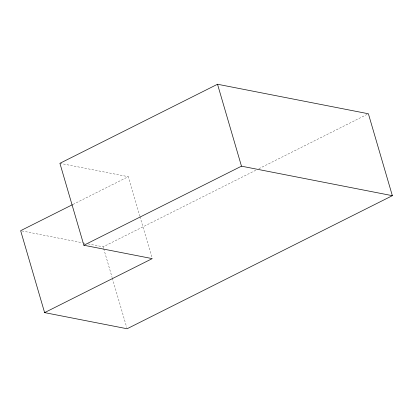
<?xml version="1.0" encoding="UTF-8"?>
<svg xmlns="http://www.w3.org/2000/svg" width="413" height="413" viewBox="0 0 413 413"><rect width="100%" height="100%" fill="white"/><g stroke="black" fill="none" stroke-linecap="round" stroke-linejoin="round"><path stroke-width="0.31" stroke-dasharray="2.06 1.55" d="M73.024 204.409L128.278 176.692L139.811 216.113M88.036 243.871L103.152 246.824L256.53 169.877M258.837 168.721L367.24 114.339M59.911 163.316L128.278 176.692M21.91 230.934L82.368 242.761M82.998 242.885L85.517 243.376M139.986 216.732L151.876 257.387M103.152 246.824L103.513 248.058M103.694 248.672L112.16 277.629M112.341 278.243L126.75 327.524"/><path stroke-width="0.62" d="M44.609 312.615L127.111 328.753L392.35 195.685L368.391 113.761L217.522 84.247L59.911 163.316L83.87 245.245L152.237 258.621L44.609 312.615L20.65 230.686L72.451 204.698M83.87 245.245L241.476 166.176L392.35 195.685M217.522 84.247L241.476 166.176"/></g></svg>
